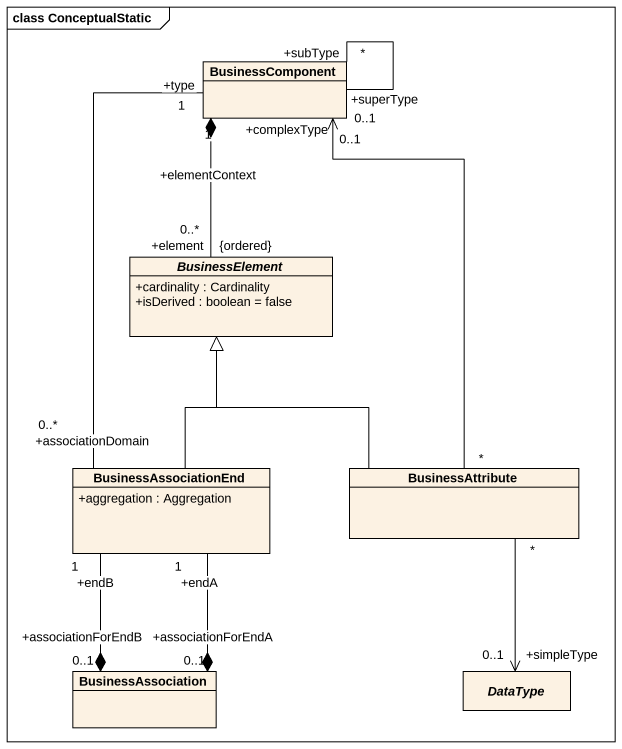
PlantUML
@startuml
mainframe class ConceptualStatic
hide circle
hide empty members
skinparam classAttributeIconSize 0
class BusinessComponent
abstract class BusinessElement {
  +cardinality : Cardinality
  +isDerived : boolean = false
}
class BusinessAssociationEnd {
  +aggregation : Aggregation
}
class BusinessAttribute
class BusinessAssociation
abstract class DataType
BusinessComponent "+subType\n*" -- "+superType\n0..1" BusinessComponent
BusinessComponent "+elementContext\n1" *-- "+element\n0..*\n{ordered}" BusinessElement
BusinessComponent "+type\n1" -- "+associationDomain\n0..*" BusinessAssociationEnd
BusinessAssociationEnd -up-|> BusinessElement
BusinessAttribute "*" -up-> "+complexType\n0..1" BusinessComponent
BusinessAttribute -up-|> BusinessElement
BusinessAttribute "*" --> "+simpleType\n0..1" DataType
BusinessAssociation "+associationForEndA\n0..1" *-up- "+endA\n1" BusinessAssociationEnd
BusinessAssociation "+associationForEndB\n0..1" *-up- "+endB\n1" BusinessAssociationEnd
@enduml
